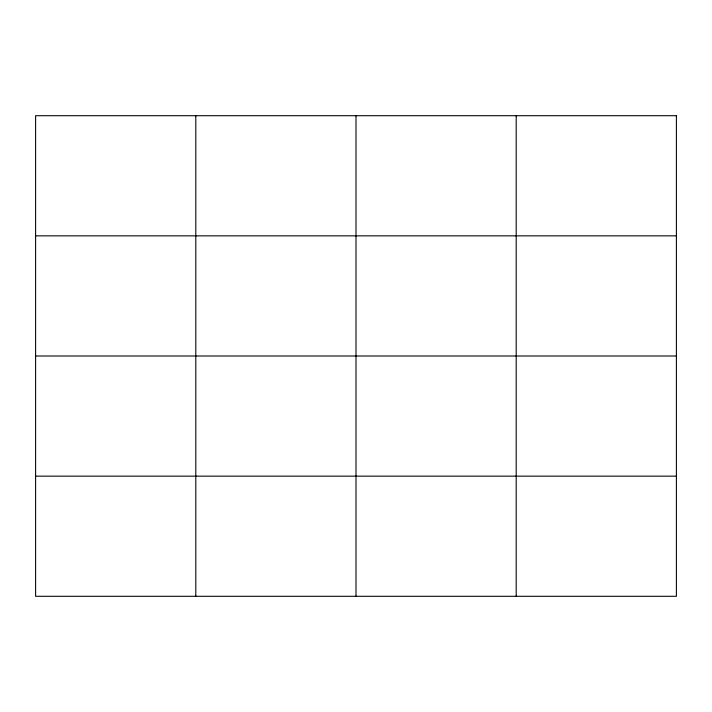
<?xml version="1.0" encoding="UTF-8"?>
<svg xmlns="http://www.w3.org/2000/svg" width="712" height="712" viewBox="0 0 712 712"><rect width="100%" height="100%" fill="white"/><g stroke="black" fill="none" stroke-linecap="round" stroke-linejoin="round"><path stroke-width="1.07" d="M35.6 235.85L676.4 235.85M35.6 356L676.4 356M35.6 476.15L676.4 476.15M516.2 115.7L516.2 596.3M356 115.7L356 596.3M195.8 115.7L195.8 596.3M676.4 115.7L35.6 115.7L35.6 596.3L676.4 596.3L676.4 115.7"/></g></svg>
